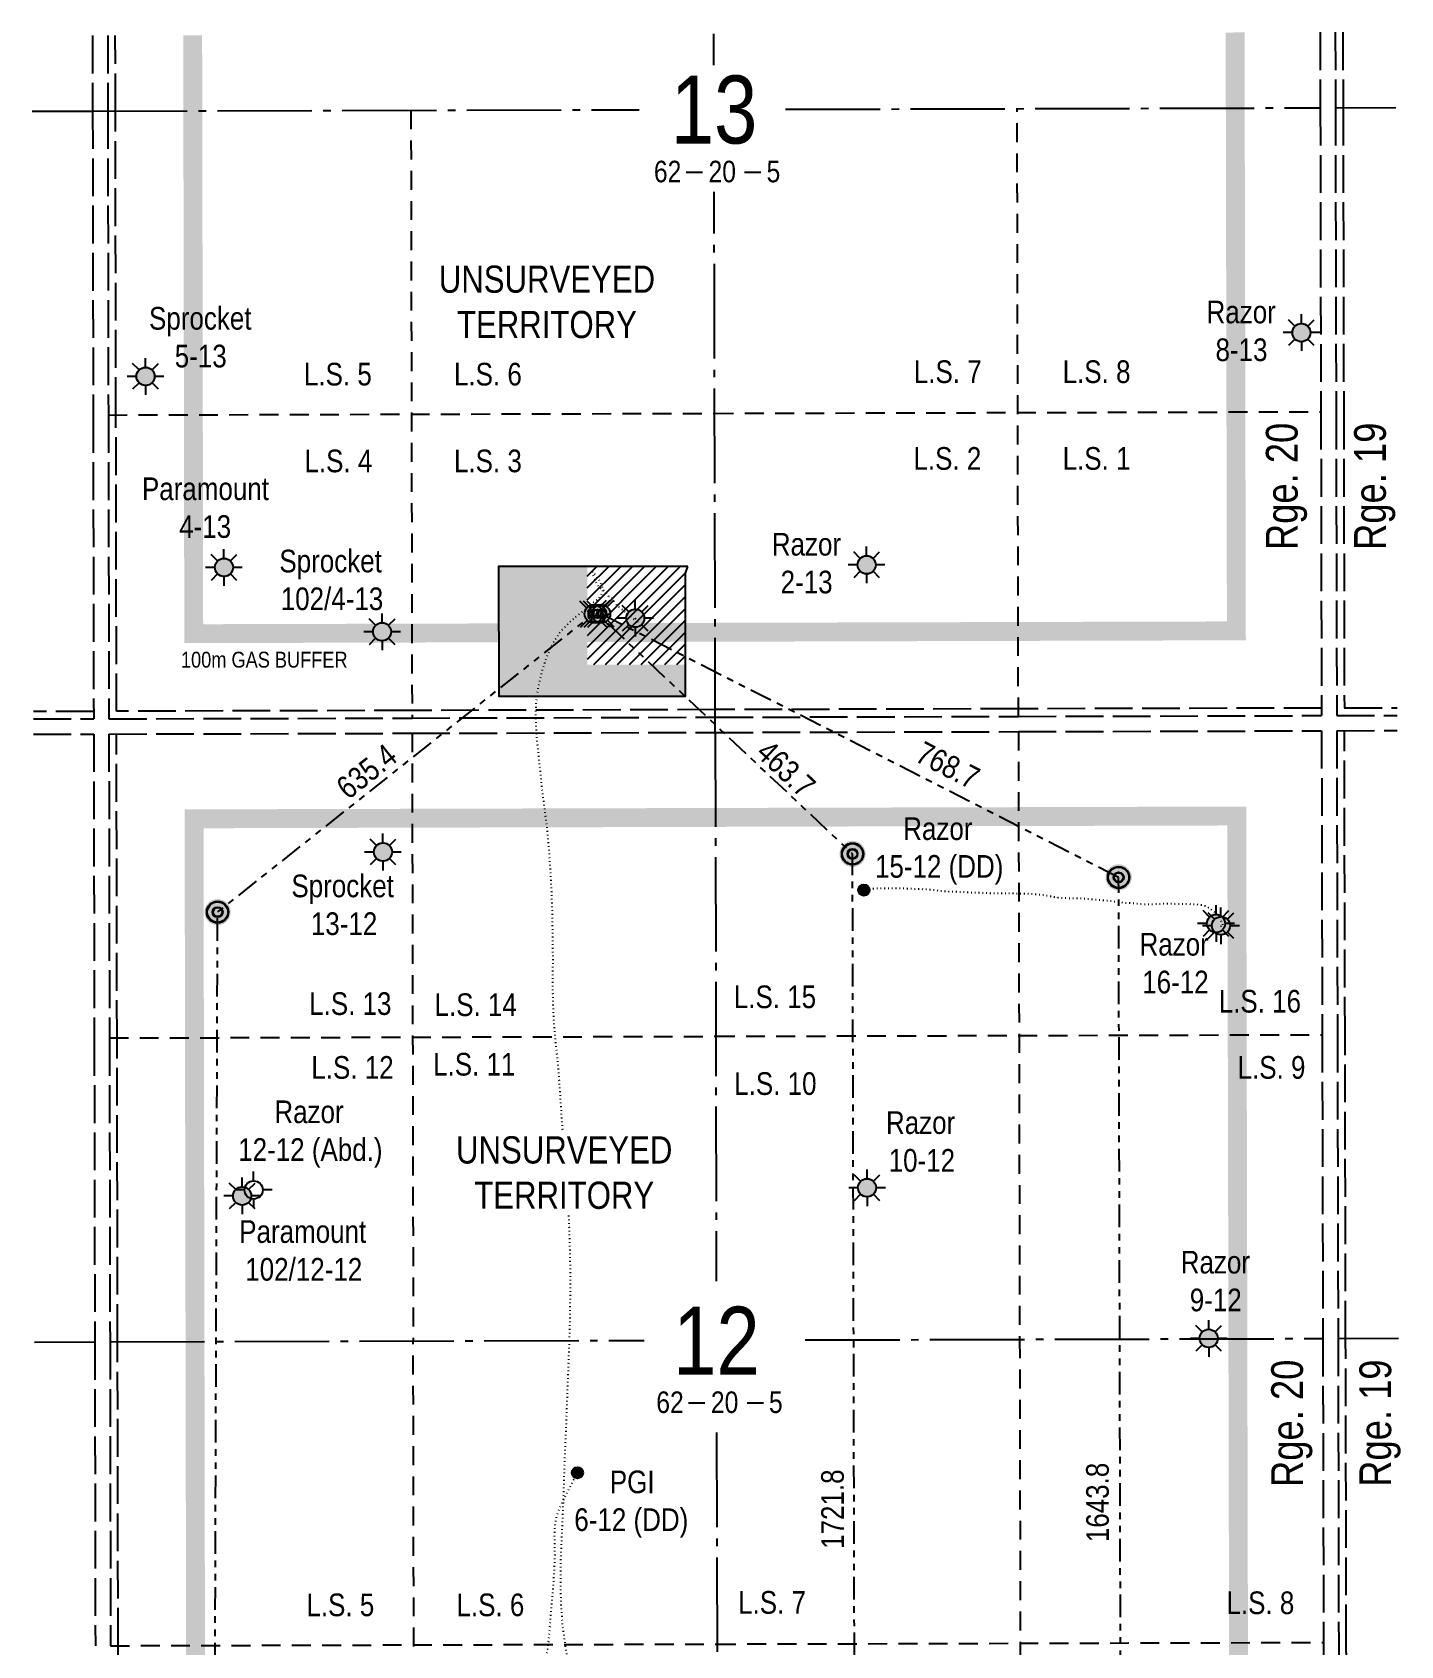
# Model space of a CAD drawing. Extents: x 504328 to 524869, y 6014084 to 6025549.
# Drawn here: x 504328 to 506139, y 6016195 to 6018330 of the extents above; entities that cross this region are included whole.
import ezdxf
from ezdxf.enums import TextEntityAlignment as Align

# ---------------------------------------------------------------- set-up
doc = ezdxf.new("R2010")
doc.units = 0
doc.header["$LTSCALE"] = 5
for name, pattern in [('foc-DOT', [1, 0.2, -0.8]), ('foc-DRILLPATH', [14.75, 6, -1.75, 1.75, -1.75, 1.75, -1.75]), ('foc-LSD', [8, 5, -3]), ('foc-QUARTERLINE', [33, 25, -3, 2, -3]), ('foc-UNSURVEYED', [12.5, 10, -2.5])]:
    doc.linetypes.add(name, pattern=pattern)
for name, color, linetype in [('10', 1, 'Continuous'), ('9', 3, 'Continuous'), ('AS-DRILL', 8, 'foc-DOT'), ('AS-DRILL-T', 8, 'Continuous'), ('AS-TARGET-GAS', 182, 'Continuous'), ('AS-TARGET-GAS-H', 181, 'Continuous'), ('C-WS-S', 8, 'Continuous'), ('D-TXT', 6, 'Continuous'), ('F-WS-S', 8, 'Continuous'), ('L-BD', 7, 'Continuous'), ('L-MON', 1, 'Continuous'), ('L-SECLBL', 7, 'Continuous'), ('L-SECQ', 8, 'foc-QUARTERLINE'), ('L-SECTION-LSD', 7, 'foc-LSD'), ('L-UNS-T', 3, 'Continuous'), ('L-USEC', 7, 'foc-UNSURVEYED'), ('P-PDRILLPATH', 12, 'foc-DRILLPATH'), ('P-PROPOSED', 10, 'Continuous'), ('P-PROPOSED-EXISTING-H', 59, 'Continuous'), ('P-PROPOSED-H', 21, 'Continuous')]:
    doc.layers.add(name, color=color, linetype=linetype)
doc.layers.add('L-MON1', color=7, linetype='Continuous', lineweight=30, true_color=0x000000)
doc.styles.add('100L', font='ARIALN.TTF', dxfattribs={"height": 11})
doc.styles.add('80L', font='ARIALN.TTF', dxfattribs={"height": 10})
doc.styles.add('SIMPLEX', font='ARIALN.TTF')

# ---------------------------------------------------------------- blocks, each defined once
blk = doc.blocks.new('L-SECLBL')
at = {"layer": '9', "color": 7}
for p, q in [((-5.08, -27.83), (-12.29, -27.83)), ((20.7, -27.83), (13.5, -27.83))]:
    blk.add_line(p, q, dxfattribs=at)
at = {"layer": '10', "color": 2, "style": 'SIMPLEX'}
blk.add_attdef('SEC', text='', height=30, dxfattribs=at).set_placement((0, 0), align=Align.MIDDLE)
at = {"layer": '10', "color": 5, "style": '80L'}
blk.add_attdef('TWP', text='', height=9.5, dxfattribs=at).set_placement((-14.43, -27.37), align=Align.MIDDLE_RIGHT)
blk.add_attdef('RGE', text='', height=9.5, dxfattribs=at).set_placement((3.62, -27.37), align=Align.MIDDLE_CENTER)
blk.add_attdef('MER', text='', height=9.5, dxfattribs=at).set_placement((23.17, -27.37), align=Align.MIDDLE_LEFT)
blk = doc.blocks.new('GAS')
h = blk.add_hatch(color=255)
h.dxf.hatch_style = 1
edge = h.paths.add_edge_path()
edge.add_arc((0, 0), 0.9, 0, 360)
for p, q in [((0, 0.81), (0, 1.62)), ((-0.81, 0), (-1.62, 0)), ((-0.57, 0.57), (-1.14, 1.14)), ((0.57, 0.57), (1.14, 1.14)), ((1.62, 0), (0.81, 0)), ((-0.57, -0.57), (-1.14, -1.14)), ((0, -0.81), (0, -1.62)), ((1.14, -1.14), (0.57, -0.57))]:
    blk.add_line(p, q)
blk.add_circle((0, 0), 0.8)
blk = doc.blocks.new('WC')
at = {"layer": 'L-MON'}
h = blk.add_hatch(color=255, dxfattribs=at)
h.dxf.hatch_style = 1
edge = h.paths.add_edge_path()
edge.add_arc((0, 0), 0.9, 0, 360)
at = {"layer": 'L-MON', "color": 240, "flags": 128}
for points in [[(-0.62, 0.5), (-1.23, 1.12)], [(0.52, 0.61), (1.13, 1.21)], [(-1.18, -1.18), (-0.56, -0.57)], [(1.16, -1.18), (0.56, -0.57)]]:
    blk.add_lwpolyline(points, dxfattribs=at)
at = {"layer": 'L-MON', "color": 240}
for radius in [0.8, 0.373]:
    blk.add_circle((0, 0), radius, dxfattribs=at)
blk = doc.blocks.new('BH-Existing')
at = {"layer": 'AS-DRILL-T'}
h = blk.add_hatch(color=256, dxfattribs=at)
h.dxf.hatch_style = 1
edge = h.paths.add_edge_path()
edge.add_arc((0, 0), 0.5, 0, 360)
blk.add_circle((0, 0), 0.5, dxfattribs=at)
blk = doc.blocks.new('GABD')
for p, q in [((0, 0.81), (0, 1.62)), ((-0.81, 0), (-1.62, 0)), ((1.62, 0), (0.81, 0)), ((0, -0.81), (0, -1.62))]:
    blk.add_line(p, q)
blk.add_circle((0, 0), 0.8)
blk = doc.blocks.new('plbh')
at = {"layer": 'L-MON'}
h = blk.add_hatch(color=255, dxfattribs=at)
h.dxf.hatch_style = 1
edge = h.paths.add_edge_path()
edge.add_arc((0, 0), 1.16, 0, 360)
h = blk.add_hatch(color=256, dxfattribs=at)
h.dxf.hatch_style = 1
h.paths.add_polyline_path([(-0.96, 0, 1), (0.96, 0, 1)])
h.paths.add_polyline_path([(0.91, 0, -1), (-0.91, 0, -1)], flags=16)
h.paths.add_polyline_path([(0.45, 0, -1), (-0.45, 0, -1)], flags=0)
h = blk.add_hatch(color=256, dxfattribs=at)
h.dxf.hatch_style = 1
h.paths.add_polyline_path([(-0.45, 0, 1), (0.45, 0, 1)])
h.paths.add_polyline_path([(0.4, 0, -1), (-0.4, 0, -1)], flags=16)
at = {"layer": 'L-MON', "color": 240}
for radius in [0.96, 0.91, 0.45, 0.4]:
    blk.add_circle((0, 0), radius, dxfattribs=at)

msp = doc.modelspace()

# ---------------------------------------------------------------- hatches: boundary and pattern name
at = {"layer": 'AS-TARGET-GAS-H'}
h = msp.add_hatch(color=256, dxfattribs=at)
h.dxf.hatch_style = 1
h.paths.add_polyline_path([(504552.92, 6018325.43), (504554.294, 6017546.379), (505908.595, 6017550.054), (505906.95, 6018329.321), (505931.936, 6018329.374), (505933.635, 6017525.136), (504529.352, 6017521.325), (504527.933, 6018325.386)])
h = msp.add_hatch(color=256, dxfattribs=at)
h.dxf.hatch_style = 1
h.paths.add_polyline_path([(504557.169, 6015917.919), (504554.771, 6017276.407), (505909.165, 6017280.082), (505912.033, 6015921.587)], flags=16)
h.paths.add_polyline_path([(504532.227, 6015892.865), (504529.74, 6017301.325), (505934.099, 6017305.137), (505937.072, 6015896.668)])
at = {"layer": 'P-PROPOSED-EXISTING-H'}
h = msp.add_hatch(dxfattribs=at)
h.set_pattern_fill('ANSI31', color=256, scale=3.498129, style=0)
h.set_pattern_definition([(45, (-5606.109, -3200.219), (-7.85352313, 7.85352313), [])])
h.paths.add_polyline_path([(505192.443, 6017613.849), (505195.397, 6017622.936), (505062.463, 6017622.844), (505062.547, 6017492.919), (505192.448, 6017493.003)])
at = {"layer": 'P-PROPOSED-H'}
h = msp.add_hatch(color=256, dxfattribs=at)
h.dxf.hatch_style = 1
h.paths.add_polyline_path([(505062.463, 6017622.844), (504945.149, 6017622.763), (504945.261, 6017451.206), (505192.45, 6017451.376), (505192.448, 6017493.003), (505062.547, 6017492.919)])

# ---------------------------------------------------------------- linework, layer by layer
at = {"layer": 'AS-DRILL', "flags": 128}
for points in [[(505125.85, 6017554.264), (505125.85, 6017554.264), (505125.92, 6017554.194), (505125.99, 6017554.164), (505126.27, 6017553.995), (505126.471, 6017553.705), (505126.611, 6017553.465), (505126.772, 6017553.256), (505126.942, 6017553.046), (505127.012, 6017552.886), (505127.113, 6017552.616), (505127.203, 6017552.386), (505127.364, 6017552.107), (505127.594, 6017551.757), (505127.815, 6017551.358), (505128.026, 6017550.948), (505128.267, 6017550.539), (505128.558, 6017550.079), (505128.849, 6017549.58), (505129.179, 6017549.11), (505129.53, 6017548.681), (505130.042, 6017548.072), (505129.491, 6017548.171), (505128.34, 6017549.009), (505126.767, 6017550.386), (505125.154, 6017551.782), (505123.582, 6017553.199), (505122.009, 6017554.507), (505120.467, 6017555.724), (505118.945, 6017556.881), (505117.392, 6017558.058), (505115.83, 6017559.355), (505114.287, 6017560.742), (505112.715, 6017562.189), (505111.052, 6017563.606), (505109.419, 6017564.852), (505107.897, 6017565.989), (505106.625, 6017567.057), (505105.493, 6017568.115), (505104.532, 6017568.913), (505103.75, 6017569.652), (505102.869, 6017570.6), (505101.917, 6017571.658), (505101.015, 6017572.706), (505100.153, 6017573.725), (505099.421, 6017574.653), (505098.809, 6017575.462), (505098.148, 6017576.231), (505097.406, 6017577.109), (505096.714, 6017578.058), (505096.133, 6017578.847), (505095.571, 6017579.546), (505094.76, 6017580.334), (505093.708, 6017581.162), (505092.747, 6017581.881), (505091.896, 6017582.519), (505091.114, 6017583.197), (505090.593, 6017583.826), (505090.092, 6017584.395), (505089.471, 6017584.954), (505088.79, 6017585.603), (505088.078, 6017586.512), (505087.286, 6017587.48), (505086.605, 6017588.189), (505086.044, 6017588.888), (505085.402, 6017589.707), (505084.6, 6017590.555), (505083.689, 6017591.293), (505082.738, 6017591.921), (505081.737, 6017592.489), (505080.686, 6017593.017), (505079.935, 6017593.456), (505079.254, 6017594.015), (505078.372, 6017594.823), (505077.52, 6017596.011), (505075.754, 6017599.248), (505074.841, 6017601.006), (505073.997, 6017602.725), (505073.194, 6017604.503), (505072.36, 6017606.462), (505071.537, 6017608.29), (505070.774, 6017609.869), (505070.141, 6017611.297), (505069.386, 6017613.716), (505069.245, 6017614.516), (505069.194, 6017615.136), (505069.192, 6017615.745), (505069.432, 6017616.046), (505070.293, 6017615.368), (505072.077, 6017613.311), (505074.613, 6017609.936), (505077.472, 6017605.551), (505080.091, 6017600.556), (505081.961, 6017595.28), (505082.451, 6017590.151), (505080.731, 6017584.997), (505076.671, 6017580), (505070.56, 6017574.918), (505063.122, 6017569.034), (505059.627, 6017566.067), (505055.654, 6017562.739), (505054.366, 6017561.687), (505045.32, 6017554.249), (505036.056, 6017546.042), (505025.777, 6017534.972), (505016.135, 6017520.183), (505008.389, 6017502.528), (505003.655, 6017488.619), (505000.974, 6017478.984), (504997.84, 6017465.388), (504995.763, 6017453.384), (504994.386, 6017440.961), (504993.783, 6017427.27), (504994.963, 6017400.582), (504995.861, 6017391.284), (504996.106, 6017388.854), (504998.775, 6017362.989), (505001.689, 6017334.904), (505002.737, 6017325.416), (505003.946, 6017315.499), (505005.052, 6017307.021), (505008.706, 6017278.598), (505011.441, 6017249.723), (505013.367, 6017220.736), (505014.901, 6017192.419), (505015.966, 6017163.491), (505016.685, 6017106.612), (505016.549, 6017078.191), (505016.673, 6017049.981), (505017.869, 6017020.494), (505020.463, 6016992.148), (505023.398, 6016963.724), (505025.592, 6016935.428), (505027.416, 6016907.151), (505029.328, 6016879.485), (505031.432, 6016851.649), (505033.999, 6016821.473), (505036.264, 6016792.827), (505037.698, 6016764.68), (505038.682, 6016736.022), (505039.456, 6016708.013), (505039.829, 6016680.044), (505039.596, 6016650.603), (505039.102, 6016621.192), (505038.326, 6016592.56), (505037.21, 6016564.398), (505036.095, 6016535.646), (505035.06, 6016507.133), (505033.942, 6016479.621), (505032.688, 6016450.168), (505031.603, 6016421.536), (505030.747, 6016393.104), (505029.701, 6016365.042), (505028.247, 6016335.599), (505027.151, 6016307.347), (505026.797, 6016278.346), (505027.521, 6016249.797), (505029.494, 6016221.831), (505033.399, 6016192.978), (505037.944, 6016164.637), (505041.527, 6016136.614), (505044.052, 6016108.028), (505046.016, 6016079.392), (505047.541, 6016050.785), (505048.215, 6016022.646), (505048.09, 6015993.505), (505047.545, 6015965.044), (505046.539, 6015936.372), (505044.943, 6015908.469), (505042.697, 6015880.014), (505039.942, 6015851.099), (505036.776, 6015822.833), (505033.161, 6015794.415), (505029.665, 6015766.029), (505025.979, 6015737.461), (505021.994, 6015709.074), (505018.198, 6015680.566), (505014.742, 6015652.489), (505011.375, 6015624.813), (505008.48, 6015595.927), (505006.375, 6015567.183), (505004.648, 6015539.179), (505003.441, 6015511.267), (505003.296, 6015482.626), (505004.513, 6015452.788), (505006.267, 6015424.392), (505007.982, 6015395.835), (505011.054, 6015331.88), (505011.977, 6015309.562)], [(505900.747, 6017147.443), (505900.747, 6017147.443), (505900.697, 6017147.313), (505900.677, 6017147.233), (505900.688, 6017147.123), (505900.718, 6017147.053), (505900.728, 6017146.963), (505900.698, 6017146.853), (505900.688, 6017146.763), (505900.699, 6017146.613), (505900.749, 6017146.443), (505900.81, 6017146.283), (505900.87, 6017146.213), (505900.98, 6017146.303), (505901.179, 6017146.514), (505901.408, 6017146.774), (505901.598, 6017146.995), (505901.668, 6017147.115), (505901.708, 6017147.175), (505901.798, 6017147.235), (505901.897, 6017147.325), (505902.037, 6017147.406), (505902.187, 6017147.466), (505902.297, 6017147.516), (505902.347, 6017147.576), (505902.427, 6017147.627), (505902.557, 6017147.687), (505902.587, 6017147.687), (505902.707, 6017147.667), (505902.807, 6017147.657), (505902.947, 6017147.628), (505902.907, 6017147.638), (505902.827, 6017147.717), (505902.816, 6017147.827), (505902.876, 6017147.947), (505902.936, 6017148.018), (505903.016, 6017148.108), (505903.125, 6017148.248), (505903.235, 6017148.408), (505903.245, 6017148.508), (505903.235, 6017148.628), (505903.235, 6017148.658), (505903.184, 6017148.888), (505903.053, 6017149.248), (505902.842, 6017149.747), (505902.521, 6017150.367), (505902.109, 6017151.116), (505901.678, 6017152.025), (505901.235, 6017153.074), (505900.723, 6017154.223), (505900.12, 6017155.492), (505899.418, 6017156.83), (505898.625, 6017158.219), (505898.033, 6017159.157), (505897.732, 6017159.597), (505896.679, 6017160.975), (505895.456, 6017162.402), (505894.113, 6017163.829), (505892.64, 6017165.206), (505891.088, 6017166.493), (505889.495, 6017167.68), (505887.833, 6017168.846), (505886.12, 6017169.953), (505884.278, 6017171.069), (505882.326, 6017172.125), (505880.234, 6017173.07), (505877.962, 6017173.856), (505875.531, 6017174.48), (505872.97, 6017174.945), (505870.269, 6017175.27), (505867.469, 6017175.484), (505864.549, 6017175.618), (505861.498, 6017175.701), (505860.938, 6017175.72), (505855.158, 6017175.828), (505848.668, 6017175.914), (505842.178, 6017176.061), (505835.687, 6017176.237), (505829.097, 6017176.274), (505822.418, 6017176.15), (505815.838, 6017175.856), (505809.589, 6017175.553), (505803.589, 6017175.55), (505797.808, 6017175.778), (505792.078, 6017176.197), (505786.076, 6017176.754), (505783.136, 6017176.988), (505780.186, 6017177.132), (505774.095, 6017177.509), (505770.954, 6017177.832), (505767.863, 6017178.206), (505764.753, 6017178.579), (505761.552, 6017178.953), (505754.95, 6017179.789), (505748.369, 6017180.575), (505741.907, 6017181.182), (505735.646, 6017181.649), (505729.295, 6017182.125), (505722.924, 6017182.692), (505716.733, 6017183.189), (505710.863, 6017183.467), (505705.222, 6017183.605), (505699.852, 6017183.654), (505694.872, 6017183.704), (505690.012, 6017183.944), (505684.97, 6017184.553), (505679.789, 6017185.442), (505674.407, 6017186.401), (505668.665, 6017187.359), (505662.403, 6017188.226), (505655.471, 6017188.931), (505648, 6017189.406), (505640.29, 6017189.66), (505632.73, 6017189.814), (505625.16, 6017189.858), (505617.74, 6017189.853), (505610.309, 6017189.927), (505602.809, 6017190.042), (505595.499, 6017190.266), (505588.308, 6017190.541), (505581.038, 6017190.756), (505573.757, 6017190.941), (505566.607, 6017191.326), (505559.676, 6017191.772), (505553.055, 6017192.048), (505546.855, 6017192.255), (505540.884, 6017192.482), (505534.914, 6017192.84), (505528.802, 6017193.417), (505522.461, 6017194.214), (505516.009, 6017194.97), (505509.588, 6017195.457), (505502.988, 6017195.703), (505496.317, 6017195.839), (505490.027, 6017196.106), (505484.226, 6017196.434), (505478.656, 6017196.603), (505472.856, 6017196.68), (505466.966, 6017196.598), (505460.936, 6017196.546), (505454.746, 6017196.643), (505448.636, 6017196.65), (505442.936, 6017196.368), (505437.718, 6017195.827), (505432.059, 6017195.075), (505428.55, 6017194.578), (505428.44, 6017194.558)], [(504934.122, 6015434.12), (504934.122, 6015434.12), (504934.112, 6015434.19), (504933.952, 6015434.279), (504933.642, 6015434.039), (504933.432, 6015433.819), (504933.233, 6015433.678), (504933.033, 6015433.588), (504932.753, 6015433.487), (504932.413, 6015433.406), (504932.083, 6015433.316), (504931.843, 6015433.256), (504931.573, 6015433.215), (504931.454, 6015433.205), (504931.284, 6015433.194), (504931.123, 6015433.234), (504931.003, 6015433.424), (504930.912, 6015433.844), (504930.851, 6015434.524), (504930.839, 6015435.424), (504930.887, 6015436.544), (504930.995, 6015437.834), (504931.172, 6015439.254), (504931.556, 6015442.535), (504931.849, 6015446.456), (504932.04, 6015451.016), (504932.271, 6015456.256), (504932.68, 6015462.137), (504933.378, 6015468.528), (504934.375, 6015475.5), (504935.63, 6015483.123), (504937.165, 6015491.306), (504938.569, 6015499.808), (504939.622, 6015509.06), (504940.444, 6015518.692), (504941.276, 6015528.474), (504942.327, 6015538.486), (504943.598, 6015548.688), (504944.859, 6015558.881), (504946.05, 6015569.033), (504947.191, 6015579.175), (504947.752, 6015584.126), (504948.303, 6015588.987), (504949.595, 6015598.51), (504951.238, 6015607.513), (504952.952, 6015616.366), (504954.665, 6015625.459), (504956.237, 6015634.692), (504957.57, 6015643.775), (504958.773, 6015652.877), (504959.956, 6015662.21), (504961.219, 6015671.442), (504962.641, 6015680.765), (504964.134, 6015690.338), (504965.805, 6015700.181), (504967.707, 6015709.744), (504969.54, 6015719.028), (504971.223, 6015728.101), (504972.926, 6015737.154), (504974.519, 6015746.187), (504975.862, 6015755.35), (504976.985, 6015764.592), (504977.997, 6015773.934), (504978.87, 6015783.146), (504979.604, 6015791.887), (504980.178, 6015800.678), (504980.571, 6015809.379), (504980.876, 6015817.84), (504981.1, 6015826), (504981.394, 6015834.501), (504981.797, 6015843.572), (504982.141, 6015852.642), (504982.273, 6015862.213), (504982.334, 6015872.383), (504982.785, 6015882.654), (504983.475, 6015892.875), (504984.176, 6015903.116), (504985.207, 6015913.678), (504986.476, 6015924.631), (504987.626, 6015935.303), (504988.577, 6015945.575), (504989.378, 6015955.566), (504990.091, 6015965.158), (504990.573, 6015974.409), (504990.806, 6015983.499), (504990.8, 6015992.259), (504990.772, 6016001.649), (504990.854, 6016011.62), (504991.185, 6016021.6), (504991.757, 6016031.591), (504992.468, 6016041.703), (504993.309, 6016051.724), (504994.351, 6016061.406), (504995.463, 6016070.839), (504996.316, 6016080.18), (504997.138, 6016089.492), (504998.211, 6016098.714), (504999.414, 6016108.086), (505000.436, 6016117.708), (505001.367, 6016127.7), (505002.538, 6016137.972), (505003.778, 6016148.485), (505004.978, 6016159.207), (505006.478, 6016169.92), (505008.339, 6016180.263), (505010.061, 6016189.977), (505011.204, 6016198.869), (505012.008, 6016207.57), (505012.811, 6016216.432), (505013.555, 6016225.403), (505014.178, 6016234.655), (505014.9, 6016243.786), (505015.674, 6016252.828), (505016.577, 6016261.929), (505017.45, 6016270.981), (505018.063, 6016280.112), (505018.556, 6016289.223), (505019.089, 6016297.974), (505019.543, 6016306.615), (505019.737, 6016315.025), (505019.652, 6016323.425), (505019.386, 6016331.805), (505019.201, 6016339.915), (505019.396, 6016348.065), (505020.17, 6016356.567), (505021.864, 6016364.91), (505024.36, 6016372.525), (505027.237, 6016379.45), (505030.066, 6016385.565), (505031.59, 6016388.718), (505033.174, 6016391.791), (505034.709, 6016394.744), (505036.133, 6016397.537), (505037.538, 6016400.279), (505038.923, 6016403.022), (505040.338, 6016405.775), (505041.693, 6016408.487), (505042.44, 6016409.969), (505043.775, 6016412.621), (505044.821, 6016414.733), (505045.09, 6016415.284), (505046.425, 6016417.956), (505046.924, 6016418.917), (505049.335, 6016423.612)]]:
    msp.add_lwpolyline(points, dxfattribs=at)
at = {"layer": 'L-MON1', "color": 1}
for centre in [(505065.928, 6017560.071), (505070.848, 6017560.072), (505075.768, 6017560.072), (505080.688, 6017560.073)]:
    msp.add_circle(centre, 0.858, dxfattribs=at)
at = {"layer": 'L-SECQ', "flags": 128}
for points in [[(505230.014, 6018286.077), (505229.934, 6018327.397)], [(504328.217, 6018225.144), (504408.057, 6018225.228)], [(504408.057, 6018225.228), (505131.126, 6018227.191)], [(505324.825, 6018227.717), (506032.094, 6018229.638)], [(506052.2, 6018229.693), (506132.04, 6018229.91)], [(505231.726, 6017403.177), (505230.339, 6018118.537)], [(505231.726, 6017403.177), (505233.133, 6016677.261)], [(504431.038, 6016596.826), (505137.812, 6016598.74)], [(505350.747, 6016599.317), (506035.532, 6016601.172)], [(506055.638, 6016601.214), (506135.478, 6016601.468)], [(504331.092, 6016596.555), (504410.932, 6016596.771)], [(505233.521, 6016476.644), (505234.843, 6015794.82)]]:
    msp.add_lwpolyline(points, dxfattribs=at)
at = {"layer": 'L-SECTION-LSD', "flags": 128}
for points in [[(504829.146, 6018226.362), (504830.613, 6017422.196)], [(505632.725, 6017424.372), (505631.111, 6018228.549)], [(504428.873, 6017823.17), (505230.9, 6017825.372)], [(505230.9, 6017825.372), (506032.943, 6017827.543)], [(504830.668, 6017402.089), (504832.161, 6016597.912)], [(505632.78, 6017404.266), (505634.408, 6016600.085)], [(505232.505, 6017001.088), (506034.683, 6017003.263)], [(504430.328, 6016998.913), (505232.505, 6017001.088)], [(504833.646, 6015793.734), (504832.161, 6016597.912)], [(505634.408, 6016600.085), (505636.037, 6015795.906)], [(504431.748, 6016194.718), (505234.064, 6016196.9)], [(505234.064, 6016196.9), (506036.38, 6016199.081)]]:
    msp.add_lwpolyline(points, dxfattribs=at)
at = {"layer": 'L-USEC'}
for p, q in [((506031.883, 6018329.585), (506032.094, 6018229.638)), ((506051.989, 6018329.639), (506052.2, 6018229.681)), ((506062.047, 6018329.648), (506062.257, 6018229.702)), ((504407.881, 6018325.155), (504408.057, 6018225.228)), ((504427.987, 6018325.209), (504428.163, 6018225.263)), ((504438.215, 6018225.309), (504438.039, 6018325.237)), ((504408.057, 6018225.228), (504408.766, 6017823.135)), ((504428.163, 6018225.263), (504428.873, 6017823.17)), ((504438.926, 6017823.216), (504438.215, 6018225.309)), ((506032.094, 6018229.638), (506032.943, 6017827.543)), ((506052.2, 6018229.681), (506053.049, 6017827.586)), ((506062.257, 6018229.702), (506063.107, 6017827.607)), ((504408.766, 6017823.135), (504409.476, 6017421.052)), ((504428.873, 6017823.17), (504429.582, 6017421.107)), ((504439.617, 6017431.186), (504438.926, 6017823.216)), ((506032.943, 6017827.543), (506033.792, 6017425.46)), ((506053.049, 6017827.586), (506053.898, 6017425.525)), ((506063.107, 6017827.607), (506063.934, 6017435.577)), ((504409.458, 6017431.104), (504329.619, 6017431.021)), ((504830.611, 6017432.247), (504439.617, 6017431.186)), ((505231.667, 6017433.336), (504830.611, 6017432.247)), ((505632.718, 6017434.425), (505231.667, 6017433.336)), ((506033.771, 6017435.513), (505632.718, 6017434.425)), ((506063.898, 6017435.614), (506133.716, 6017435.835)), ((504329.637, 6017420.969), (504409.476, 6017421.052)), ((504429.582, 6017421.107), (504830.613, 6017422.196)), ((504830.613, 6017422.196), (505231.687, 6017423.283)), ((505231.671, 6017423.283), (505632.725, 6017424.372)), ((505632.725, 6017424.372), (506033.792, 6017425.46)), ((506053.898, 6017425.525), (506133.738, 6017425.777)), ((504329.672, 6017400.862), (504409.511, 6017400.945)), ((504409.511, 6017400.945), (504410.222, 6016998.858)), ((504429.618, 6017401.001), (504830.668, 6017402.089)), ((504429.618, 6017401.001), (504430.328, 6016998.894)), ((504440.381, 6016998.94), (504439.67, 6017401.028)), ((504830.668, 6017402.089), (505231.726, 6017403.177)), ((505231.726, 6017403.177), (505632.78, 6017404.266)), ((505632.78, 6017404.266), (506033.834, 6017405.354)), ((506033.834, 6017405.354), (506034.683, 6017003.263)), ((506053.94, 6017405.419), (506133.78, 6017405.671)), ((506053.94, 6017405.419), (506054.789, 6017003.305)), ((506064.843, 6017003.359), (506063.993, 6017405.45)), ((506034.683, 6017003.263), (506035.532, 6016601.172)), ((506054.789, 6017003.305), (506055.638, 6016601.214)), ((506065.691, 6016601.267), (506064.843, 6017003.359)), ((504410.222, 6016998.858), (504410.932, 6016596.77)), ((504430.328, 6016998.894), (504431.038, 6016596.806)), ((504441.091, 6016596.853), (504440.381, 6016998.94)), ((506035.532, 6016601.172), (506036.38, 6016199.081)), ((506055.638, 6016601.214), (506056.486, 6016199.124)), ((506066.54, 6016199.179), (506065.691, 6016601.267)), ((504410.932, 6016596.77), (504411.642, 6016194.682)), ((504431.038, 6016596.806), (504431.748, 6016194.718)), ((504441.801, 6016194.765), (504441.091, 6016596.853)), ((504442.51, 6015792.675), (504441.801, 6016194.765)), ((506036.38, 6016199.081), (506037.229, 6015796.992)), ((506056.486, 6016199.124), (506057.335, 6015797.035)), ((506067.388, 6015797.087), (506066.54, 6016199.179))]:
    msp.add_line(p, q, dxfattribs=at)
at = {"layer": 'P-PDRILLPATH'}
for p, q in [((505765.359, 6017211.418), (505080.777, 6017560.09)), ((505769.347, 6015568.554), (505765.359, 6017211.418))]:
    msp.add_line(p, q, dxfattribs=at)
at = {"layer": 'P-PDRILLPATH', "flags": 128}
for points in [[(504986.348, 6014285.722), (504566.351, 6015045.629), (504573.354, 6017165.444), (505070.942, 6017560.084)], [(506090.338, 6014288.738), (505417.348, 6015521.566), (505413.358, 6017242.422), (505075.86, 6017560.087)]]:
    msp.add_lwpolyline(points, dxfattribs=at)
at = {"layer": 'P-PROPOSED', "flags": 128}
msp.add_lwpolyline([(505195.391, 6017622.936), (504945.149, 6017622.763), (504945.261, 6017451.206), (505192.45, 6017451.376), (505192.448, 6017493.003), (505192.443, 6017613.849), (505195.391, 6017622.936)], dxfattribs=at)

# ---------------------------------------------------------------- block references
at = {"layer": 'AS-DRILL-T', "xscale": 14.99198054999998, "yscale": 14.99198054999998, "zscale": 14.99198054999998}
for p in [(505428.44, 6017194.558), (505049.335, 6016423.612)]:
    msp.add_blockref('BH-Existing', p, dxfattribs=at)
at = {"layer": 'C-WS-S', "color": 90, "xscale": 14.99198054999998, "yscale": 14.99198054999998, "zscale": 14.99198054999998}
msp.add_blockref('GAS', (505125.85, 6017554.264), dxfattribs=at)
at = {"layer": 'F-WS-S', "color": 90, "linetype": 'Continuous', "xscale": 14.99198054999998, "yscale": 14.99198054999998, "zscale": 14.99198054999998}
for p in [(506007.135, 6017932.219), (505431.991, 6017624.92), (504792.115, 6017244.959), (505894.177, 6017150.322), (505900.747, 6017147.443), (504605.887, 6016789.869), (505432.509, 6016800.67), (505884.528, 6016601.397)]:
    msp.add_blockref('GAS', p, dxfattribs=at)
at = {"layer": 'F-WS-S', "xscale": 14.99198054999998, "yscale": 14.99198054999998, "zscale": 14.99198054999998}
for name, p in [('GAS', (504478.056, 6017874.298)), ('GAS', (504581.763, 6017621.52)), ('GAS', (504790.995, 6017536.368)), ('GABD', (504621.082, 6016797.796))]:
    msp.add_blockref(name, p, dxfattribs=at)
at = {"layer": 'L-MON', "color": 90, "xscale": 14.99198054999998, "yscale": 14.99198054999998, "zscale": 14.99198054999998}
for p in [(505070.942, 6017560.084), (505075.86, 6017560.087), (505080.777, 6017560.09)]:
    msp.add_blockref('WC', p, dxfattribs=at)
at = {"layer": 'L-MON', "xscale": 14.99198054999998, "yscale": 14.99198054999998, "zscale": 14.99198054999998}
for p in [(505413.358, 6017242.422), (505765.359, 6017211.418), (504573.354, 6017165.444)]:
    msp.add_blockref('plbh', p, dxfattribs=at)
at = {"layer": 'L-SECLBL', "xscale": 2.998396109999996, "yscale": 2.998396109999996, "zscale": 2.998396109999996}
for p, values in [((505230.128, 6018227.46), {'SEC': '13', 'TWP': '62', 'RGE': '20', 'MER': '5'}), ((505233.284, 6016598.999), {'SEC': '12', 'TWP': '62', 'RGE': '20', 'MER': '5'})]:
    msp.add_blockref('L-SECLBL', p, dxfattribs=at).add_auto_attribs(values)

# ---------------------------------------------------------------- texts
at = {"layer": 'AS-DRILL-T', "attachment_point": 1, "style": '80L'}
for s, width, gutter_width, insert, char_height in [('\\pi49.85048;Razor\\P\\pi1.99068;12-12 (Abd.)', 189.14153, 149.92, (504598.671, 6016916.222), 29.98396), ('\\pi2.76205;Razor\\P\\pi6.31063;10-12', 94.96465, 149.92, (505454.842, 6016901.92), 29.98396), ('\\pi-5.99618;Paramount\\P\\pi1.99068;102/12-12', 153.18532, 149.92, (504608.016, 6016757.756), 29.98396), ('\\pi2.76205;Razor\\P\\pi14.70654;9-12', 94.96465, 149.92, (505844.774, 6016717.239), 29.98396), ('\\pi62.25285;PGI\\P\\pi15.27809;6-12 (DD)', 178.05959, 150, (505029.978, 6016426.563), 30)]:
    msp.add_mtext_dynamic_manual_height_columns(s, width=width, gutter_width=gutter_width, heights=[0], dxfattribs=dict(at, insert=insert, char_height=char_height))
at = {"layer": 'AS-TARGET-GAS', "insert": (504524.894, 6017509.96), "char_height": 20.98877, "attachment_point": 1, "style": '80L'}
msp.add_mtext_dynamic_manual_height_columns('100m GAS BUFFER', width=262.91519, gutter_width=142.424, heights=[0], dxfattribs=at)
at = {"layer": 'D-TXT', "color": 3, "char_height": 41.9775, "attachment_point": 1, "rotation": 90, "style": '80L'}
for s, width, insert in [('Rge. 20', 221.14747, (505960.217, 6017644.545)), ('Rge. 19', 191.48085, (506076.873, 6017644.765)), ('Rge. 20', 221.14747, (505967.234, 6016404.847)), ('Rge. 19', 191.48085, (506083.89, 6016405.067))]:
    msp.add_mtext_dynamic_manual_height_columns(s, width=width, gutter_width=142.424, heights=[0], dxfattribs=dict(at, insert=insert))
at = {"layer": 'F-WS-S', "char_height": 29.98396, "attachment_point": 1, "style": '80L'}
for s, width, insert in [('\\pi0.92713;Sprocket\\P\\pi34.96077;5-13', 135.65718, (504481.748, 6017966.168)), ('\\pi1.46913;Razor\\P\\pi13.32159;8-13', 92.37883, (505880.234, 6017974.506)), ('\\pi-14.76025;Paramount\\P\\pi34.4699;4-13', 135.65718, (504488.079, 6017740.616)), ('\\pi1.46913;Razor\\P\\pi13.11706;2-13', 92.37883, (505305.089, 6017667.208)), ('\\pi0.92713;Sprocket\\P\\pi2.68608;102/4-13', 135.65718, (504654.213, 6017644.977)), ('\\pi39.30701;Razor\\P\\pi1.99068;15-12 (DD)', 168.05458, (505441.086, 6017290.88)), ('\\pi0.92713;Sprocket\\P\\pi26.65689;13-12', 135.65718, (504670.128, 6017215.107)), ('\\pi1.46913;Razor\\P\\pi5.01771;16-12', 92.37883, (505791.559, 6017137.891))]:
    msp.add_mtext_dynamic_manual_height_columns(s, width=width, gutter_width=149.92, heights=[0], dxfattribs=dict(at, insert=insert))
at = {"layer": 'L-BD', "style": '80L'}
for s, rotation, p in [('635.4', 38.4181, (504770.502, 6017351.684)), ('463.7', 316.7339, (505325.471, 6017355.07)), ('768.7', 333.0092, (505539.523, 6017359.765)), ('1721.8', 90.1328, (505386.883, 6016375.437)), ('1643.8', 90.1391, (505737.382, 6016384.294))]:
    msp.add_text(s, height=29.984, rotation=rotation, dxfattribs=at).set_placement(p, align=Align.MIDDLE)
at = {"layer": 'L-SECTION-LSD', "style": '100L'}
for s, p in [('L.S. 16', (505897.768, 6017032.54)), ('L.S. 9', (505922.738, 6016944.98)), ('L.S. 8', (505908.01, 6016236.548))]:
    msp.add_text(s, height=29.984, dxfattribs=at).set_placement(p)
at = {"layer": 'L-UNS-T', "color": 3, "insert": (505009.071, 6017972.711), "char_height": 35.98075, "attachment_point": 5, "style": '80L'}
msp.add_mtext_dynamic_manual_height_columns('UNSURVEYED TERRITORY', width=284.27888, gutter_width=106.818, heights=[0], dxfattribs=at)

# ---------------------------------------------------------------- next in the draw order: texts
at = {"layer": 'L-SECTION-LSD', "attachment_point": 1, "style": '100L', "bg_fill": 3, "box_fill_scale": 1.5, "bg_fill_color": 256, "bg_fill_transparency": 0}
for s, width, insert, char_height in [('\\pi5.27291;L.S. 5', 91.15467, (504682.328, 6017892.255), 29.98396), ('L.S. 6', 91.40051, (504886.097, 6017892.255), 29.984), ('\\pi6.91465;L.S. 7', 92.59188, (505487.502, 6017895.531), 29.98396), ('L.S. 8', 91.15467, (505691.272, 6017895.531), 29.984), ('\\pi6.41794;L.S. 2', 91.91109, (505487.502, 6017780.738), 29.98396), ('L.S. 1', 89.92547, (505691.272, 6017780.738), 29.984), ('\\pi5.95483;L.S. 4', 91.5707, (504682.328, 6017777.463), 29.98396), ('L.S. 3', 91.07902, (504886.097, 6017777.463), 29.984), ('\\pi5.66334;L.S. 13', 110.44358, (504688.854, 6017059.371), 29.98396), ('L.S. 14', 110.93526, (504860.386, 6017057.97), 29.984), ('\\pi5.53445;L.S. 15', 110.51922, (505250.763, 6017068.352), 29.98396), ('\\pi6.67948;L.S. 12', 111.27565, (504690.722, 6016974.933), 29.98396), ('L.S. 11', 109.29003, (504858.513, 6016979.14), 29.984), ('\\pi6.084;L.S. 10', 110.80288, (505250.763, 6016953.559), 29.98396), ('\\pi5.27291;L.S. 5', 91.15467, (504685.632, 6016263.789), 29.98396), ('L.S. 6', 91.40051, (504889.401, 6016263.789), 29.984), ('\\pi6.91465;L.S. 7', 92.59188, (505255.07, 6016267.064), 29.98396)]:
    msp.add_mtext_dynamic_manual_height_columns(s, width=width, gutter_width=164.912, heights=[0], dxfattribs=dict(at, insert=insert, char_height=char_height))
at = {"layer": 'L-UNS-T', "color": 3, "insert": (505031.912, 6016820.546), "char_height": 35.98075, "attachment_point": 5, "style": '80L', "bg_fill": 3, "box_fill_scale": 1.15, "bg_fill_color": 256, "bg_fill_true_color": 256, "bg_fill_transparency": 0}
msp.add_mtext_dynamic_manual_height_columns('UNSURVEYED TERRITORY', width=284.27888, gutter_width=106.818, heights=[0], dxfattribs=at)

doc.saveas('drawing.dxf')
